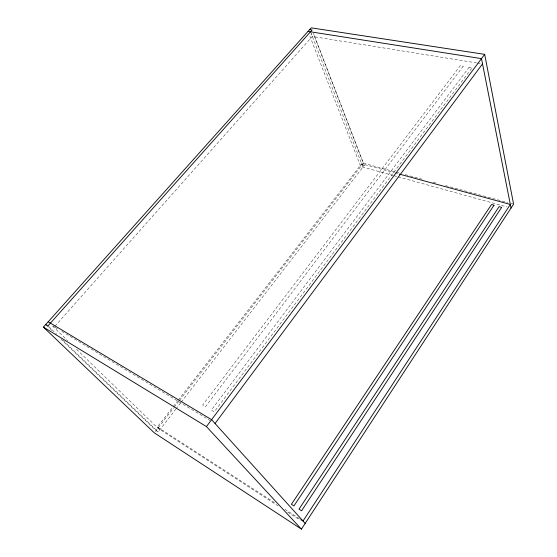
<?xml version="1.0" encoding="UTF-8"?>
<svg xmlns="http://www.w3.org/2000/svg" width="557" height="557" viewBox="0 0 557 557"><rect width="100%" height="100%" fill="white"/><g stroke="black" fill="none" stroke-linecap="round" stroke-linejoin="round"><path stroke-width="0.42" stroke-dasharray="2.79 2.09" d="M155.347 431.529L173.638 407.933M174.174 407.244L178.964 401.061M179.5 400.379L363.338 163.194L313.396 33.524M60.783 338.99L156.071 430.596L158.174 431.96L175.706 409.291M175.963 408.949L181.018 402.419M181.276 402.084L364.285 165.415L313.389 33.204M160.026 429.558L157.401 427.01L172.865 407.083M173.401 406.394L177.669 400.894M178.198 400.204L361.66 163.779L394.238 172.684M54.899 326.256L312.296 36.449L476.548 62.913M477.405 63.045L480.823 63.602M363.338 163.194L395.233 171.89M396.076 172.12L399.432 173.032M405.308 174.633L423.773 179.667M433.005 182.181L436.361 183.1M445.6 185.613L507.712 202.546M511.068 203.458L512.746 203.918M395.066 172.914L399.244 174.056M364.285 165.415L362.085 164.809L311.231 33.629M393.075 175.448L360.762 166.522L309.288 34.652M393.917 175.678L397.259 176.604M398.095 176.834L506.87 206.891M55.066 327.349L58.784 329.584M61.764 331.373L209.843 420.368M157.401 427.01L275.353 503.145M284.822 509.251L300.112 519.124M278.208 505.958L157.923 428.201L76.246 348.995M287.677 512.078L300.077 520.092M48.605 326.486L56.744 334.318M63.004 340.348L158.174 431.96M46.363 325.128L52.636 331.157M52.553 326.019L67.522 340.529M53.214 325.824L54.321 326.903M310.493 31.798L312.296 36.449M361.66 163.779L362.962 167.128M469.196 67.16L211.34 410.119L214.271 411.839L472.19 67.655L469.196 67.16M463.257 66.172L205.547 406.701L202.671 405.016L460.312 65.684L463.257 66.172"/><path stroke-width="0.84" d="M301.421 529.15L513.589 204.147L484.681 54.356L311.21 27.85L43.411 327.126L154.317 432.859L301.421 529.15L206.438 426.585L43.411 327.126M215.051 423.494L482.536 63.874M206.438 426.585L484.681 54.356M309.664 29.577L312.136 29.96L47.979 325.88L45.737 324.529M308.021 31.415L481.492 58.617L511.041 208.046M399.244 174.056L510.33 204.44L303.022 521.004L300.836 519.59M48.194 321.786L211.604 419.679L305.18 523.392M501.662 207.343L301.574 510.783L299.012 509.147L499.107 206.633L501.662 207.343M494.024 205.22L293.922 505.909L291.402 504.308L491.504 204.516L494.024 205.22"/></g></svg>
